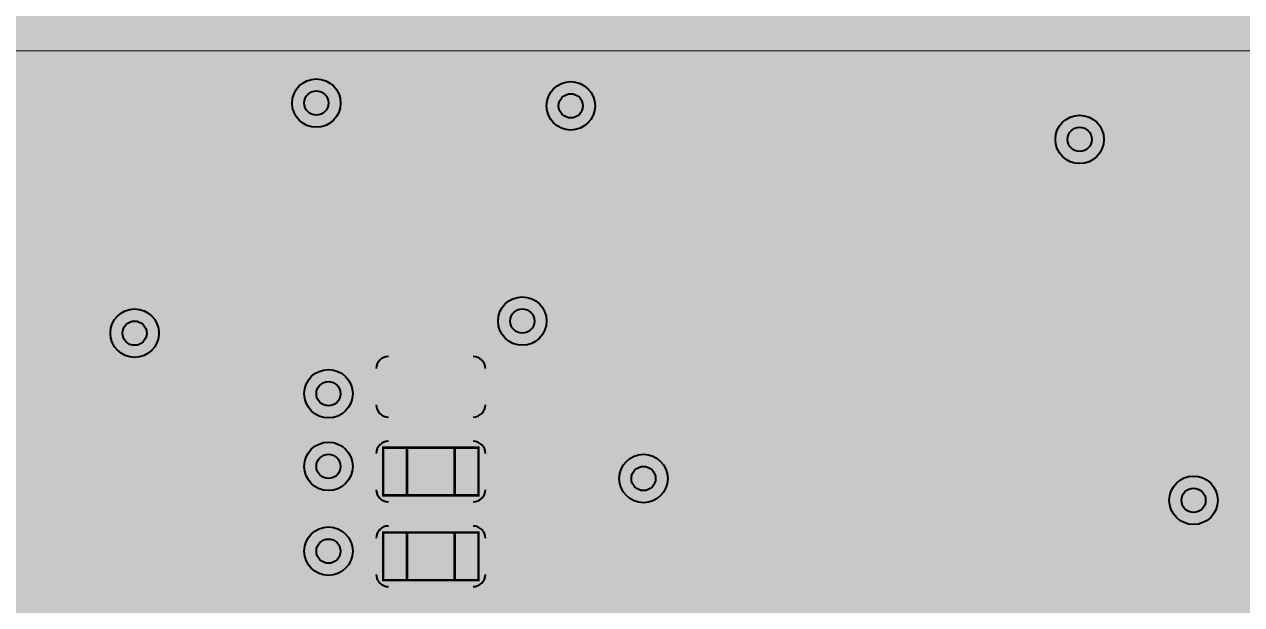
# Model space of a CAD drawing. Extents: x -57 to 2380, y -38 to 1737.
# Drawn here: x 1394 to 1897, y 608 to 848 of the extents above; entities that cross this region are included whole.
import ezdxf

# ---------------------------------------------------------------- set-up
doc = ezdxf.new("R2010")
doc.units = 9
for name, color, linetype, true_color in [('BottomLayer', 7, 'Continuous', 0x0000ff), ('BottomPasteMaskLayer', 7, 'Continuous', 0x800000), ('BottomSilkLayer', 7, 'Continuous', 0x808000), ('BottomSolderMaskLayer', 7, 'Continuous', 0xaa00ff), ('Document', 7, 'Continuous', 0xffffff), ('Hole', 7, 'Continuous', 0x222222), ('Multi-Layer', 7, 'Continuous', 0xc0c0c0), ('TopLayer', 7, 'Continuous', 0xff0000), ('TopSilkLayer', 7, 'Continuous', 0xffff00)]:
    doc.layers.add(name, color=color, linetype=linetype, true_color=true_color)

msp = doc.modelspace()

# ---------------------------------------------------------------- hatches: boundary and pattern name
at = {"layer": 'BottomLayer'}
for points in [[(1653.55, 846.46), (1716.54, 846.46), (1716.54, 818.9), (1653.55, 818.9)], [(1465.53, 819.32), (1465.51, 819.05), (1465.46, 818.78), (1465.38, 818.51), (1465.27, 818.26), (1465.13, 818.03), (1464.96, 817.81), (1464.76, 817.62), (1464.55, 817.45), (1464.31, 817.31), (1464.06, 817.19), (1463.8, 817.11), (1463.53, 817.06), (1463.25, 817.05), (1452.64, 817.05), (1452.37, 817.06), (1452.1, 817.11), (1451.84, 817.19), (1451.59, 817.31), (1451.35, 817.45), (1451.14, 817.62), (1450.94, 817.81), (1450.77, 818.03), (1450.63, 818.26), (1450.52, 818.51), (1450.44, 818.78), (1450.39, 819.05), (1450.37, 819.32), (1450.37, 834.77), (1450.39, 835.05), (1450.44, 835.32), (1450.52, 835.58), (1450.63, 835.83), (1450.77, 836.06), (1450.94, 836.28), (1451.14, 836.47), (1451.35, 836.64), (1451.59, 836.79), (1451.84, 836.9), (1452.1, 836.98), (1452.37, 837.03), (1452.64, 837.05), (1463.25, 837.05), (1463.53, 837.03), (1463.8, 836.98), (1464.06, 836.9), (1464.31, 836.79), (1464.55, 836.64), (1464.76, 836.47), (1464.96, 836.28), (1465.13, 836.06), (1465.27, 835.83), (1465.38, 835.58), (1465.46, 835.32), (1465.51, 835.05), (1465.53, 834.77)], [(1495.69, 819.32), (1495.67, 819.05), (1495.62, 818.78), (1495.54, 818.51), (1495.43, 818.26), (1495.28, 818.03), (1495.11, 817.81), (1494.92, 817.62), (1494.7, 817.45), (1494.47, 817.31), (1494.22, 817.19), (1493.96, 817.11), (1493.69, 817.06), (1493.41, 817.05), (1482.8, 817.05), (1482.53, 817.06), (1482.26, 817.11), (1482, 817.19), (1481.75, 817.31), (1481.51, 817.45), (1481.29, 817.62), (1481.1, 817.81), (1480.93, 818.03), (1480.79, 818.26), (1480.68, 818.51), (1480.59, 818.78), (1480.55, 819.05), (1480.53, 819.32), (1480.53, 834.77), (1480.55, 835.05), (1480.59, 835.32), (1480.68, 835.58), (1480.79, 835.83), (1480.93, 836.06), (1481.1, 836.28), (1481.29, 836.47), (1481.51, 836.64), (1481.75, 836.79), (1482, 836.9), (1482.26, 836.98), (1482.53, 837.03), (1482.8, 837.05), (1493.41, 837.05), (1493.69, 837.03), (1493.96, 836.98), (1494.22, 836.9), (1494.47, 836.79), (1494.7, 836.64), (1494.92, 836.47), (1495.11, 836.28), (1495.28, 836.06), (1495.43, 835.83), (1495.54, 835.58), (1495.62, 835.32), (1495.67, 835.05), (1495.69, 834.77)], [(1547.48, 830.41), (1547.46, 830.12), (1547.41, 829.82), (1547.32, 829.54), (1547.2, 829.27), (1547.04, 829.01), (1546.86, 828.78), (1546.65, 828.57), (1546.41, 828.39), (1546.16, 828.23), (1545.89, 828.11), (1545.61, 828.02), (1545.31, 827.97), (1545.02, 827.95), (1530.25, 827.95), (1529.96, 827.97), (1529.66, 828.02), (1529.38, 828.11), (1529.11, 828.23), (1528.86, 828.39), (1528.62, 828.57), (1528.41, 828.78), (1528.23, 829.01), (1528.07, 829.27), (1527.95, 829.54), (1527.86, 829.82), (1527.81, 830.12), (1527.79, 830.41), (1527.79, 835.33), (1527.81, 835.63), (1527.86, 835.92), (1527.95, 836.21), (1528.07, 836.48), (1528.23, 836.73), (1528.41, 836.96), (1528.62, 837.17), (1528.86, 837.36), (1529.11, 837.51), (1529.38, 837.63), (1529.66, 837.72), (1529.96, 837.78), (1530.25, 837.79), (1545.02, 837.79), (1545.31, 837.78), (1545.61, 837.72), (1545.89, 837.63), (1546.16, 837.51), (1546.41, 837.36), (1546.65, 837.17), (1546.86, 836.96), (1547.04, 836.73), (1547.2, 836.48), (1547.32, 836.21), (1547.41, 835.92), (1547.46, 835.63), (1547.48, 835.33)], [(1596.69, 830.41), (1596.67, 830.12), (1596.62, 829.82), (1596.53, 829.54), (1596.41, 829.27), (1596.25, 829.01), (1596.07, 828.78), (1595.86, 828.57), (1595.63, 828.39), (1595.37, 828.23), (1595.1, 828.11), (1594.82, 828.02), (1594.53, 827.97), (1594.23, 827.95), (1579.47, 827.95), (1579.17, 827.97), (1578.88, 828.02), (1578.59, 828.11), (1578.32, 828.23), (1578.07, 828.39), (1577.83, 828.57), (1577.62, 828.78), (1577.44, 829.01), (1577.29, 829.27), (1577.16, 829.54), (1577.08, 829.82), (1577.02, 830.12), (1577, 830.41), (1577, 835.33), (1577.02, 835.63), (1577.08, 835.92), (1577.16, 836.21), (1577.29, 836.48), (1577.44, 836.73), (1577.62, 836.96), (1577.83, 837.17), (1578.07, 837.36), (1578.32, 837.51), (1578.59, 837.63), (1578.88, 837.72), (1579.17, 837.78), (1579.47, 837.79), (1594.23, 837.79), (1594.53, 837.78), (1594.82, 837.72), (1595.1, 837.63), (1595.37, 837.51), (1595.63, 837.36), (1595.86, 837.17), (1596.07, 836.96), (1596.25, 836.73), (1596.41, 836.48), (1596.53, 836.21), (1596.62, 835.92), (1596.67, 835.63), (1596.69, 835.33)], [(1547.48, 810.73), (1547.46, 810.43), (1547.41, 810.14), (1547.32, 809.85), (1547.2, 809.58), (1547.04, 809.33), (1546.86, 809.1), (1546.65, 808.88), (1546.41, 808.7), (1546.16, 808.55), (1545.89, 808.43), (1545.61, 808.34), (1545.31, 808.28), (1545.02, 808.27), (1530.25, 808.27), (1529.96, 808.28), (1529.66, 808.34), (1529.38, 808.43), (1529.11, 808.55), (1528.86, 808.7), (1528.62, 808.88), (1528.41, 809.1), (1528.23, 809.33), (1528.07, 809.58), (1527.95, 809.85), (1527.86, 810.14), (1527.81, 810.43), (1527.79, 810.73), (1527.79, 815.65), (1527.81, 815.94), (1527.86, 816.24), (1527.95, 816.52), (1528.07, 816.79), (1528.23, 817.05), (1528.41, 817.28), (1528.62, 817.49), (1528.86, 817.67), (1529.11, 817.83), (1529.38, 817.95), (1529.66, 818.04), (1529.96, 818.09), (1530.25, 818.11), (1545.02, 818.11), (1545.31, 818.09), (1545.61, 818.04), (1545.89, 817.95), (1546.16, 817.83), (1546.41, 817.67), (1546.65, 817.49), (1546.86, 817.28), (1547.04, 817.05), (1547.2, 816.79), (1547.32, 816.52), (1547.41, 816.24), (1547.46, 815.94), (1547.48, 815.65)], [(1596.69, 810.73), (1596.67, 810.43), (1596.62, 810.14), (1596.53, 809.85), (1596.41, 809.58), (1596.25, 809.33), (1596.07, 809.1), (1595.86, 808.88), (1595.63, 808.7), (1595.37, 808.55), (1595.1, 808.43), (1594.82, 808.34), (1594.53, 808.28), (1594.23, 808.27), (1579.47, 808.27), (1579.17, 808.28), (1578.88, 808.34), (1578.59, 808.43), (1578.32, 808.55), (1578.07, 808.7), (1577.83, 808.88), (1577.62, 809.1), (1577.44, 809.33), (1577.29, 809.58), (1577.16, 809.85), (1577.08, 810.14), (1577.02, 810.43), (1577, 810.73), (1577, 815.65), (1577.02, 815.94), (1577.08, 816.24), (1577.16, 816.52), (1577.29, 816.79), (1577.44, 817.05), (1577.62, 817.28), (1577.83, 817.49), (1578.07, 817.67), (1578.32, 817.83), (1578.59, 817.95), (1578.88, 818.04), (1579.17, 818.09), (1579.47, 818.11), (1594.23, 818.11), (1594.53, 818.09), (1594.82, 818.04), (1595.1, 817.95), (1595.37, 817.83), (1595.63, 817.67), (1595.86, 817.49), (1596.07, 817.28), (1596.25, 817.05), (1596.41, 816.79), (1596.53, 816.52), (1596.62, 816.24), (1596.67, 815.94), (1596.69, 815.65)], [(1450.33, 802.45), (1450.35, 802.72), (1450.4, 802.99), (1450.48, 803.26), (1450.59, 803.51), (1450.73, 803.74), (1450.9, 803.96), (1451.1, 804.15), (1451.31, 804.32), (1451.55, 804.46), (1451.8, 804.58), (1452.06, 804.66), (1452.33, 804.71), (1452.61, 804.72), (1463.22, 804.72), (1463.49, 804.71), (1463.76, 804.66), (1464.02, 804.58), (1464.27, 804.46), (1464.51, 804.32), (1464.72, 804.15), (1464.92, 803.96), (1465.09, 803.74), (1465.23, 803.51), (1465.34, 803.26), (1465.42, 802.99), (1465.47, 802.72), (1465.49, 802.45), (1465.49, 787), (1465.47, 786.72), (1465.42, 786.45), (1465.34, 786.19), (1465.23, 785.94), (1465.09, 785.7), (1464.92, 785.49), (1464.72, 785.29), (1464.51, 785.13), (1464.27, 784.98), (1464.02, 784.87), (1463.76, 784.79), (1463.49, 784.74), (1463.22, 784.72), (1452.61, 784.72), (1452.33, 784.74), (1452.06, 784.79), (1451.8, 784.87), (1451.55, 784.98), (1451.31, 785.13), (1451.1, 785.29), (1450.9, 785.49), (1450.73, 785.7), (1450.59, 785.94), (1450.48, 786.19), (1450.4, 786.45), (1450.35, 786.72), (1450.33, 787)], [(1480.49, 802.45), (1480.51, 802.72), (1480.56, 802.99), (1480.64, 803.26), (1480.75, 803.51), (1480.89, 803.74), (1481.06, 803.96), (1481.26, 804.15), (1481.47, 804.32), (1481.71, 804.46), (1481.96, 804.58), (1482.22, 804.66), (1482.49, 804.71), (1482.76, 804.72), (1493.37, 804.72), (1493.65, 804.71), (1493.92, 804.66), (1494.18, 804.58), (1494.43, 804.46), (1494.66, 804.32), (1494.88, 804.15), (1495.07, 803.96), (1495.24, 803.74), (1495.39, 803.51), (1495.5, 803.26), (1495.58, 802.99), (1495.63, 802.72), (1495.65, 802.45), (1495.65, 787), (1495.63, 786.72), (1495.58, 786.45), (1495.5, 786.19), (1495.39, 785.94), (1495.24, 785.7), (1495.07, 785.49), (1494.88, 785.29), (1494.66, 785.13), (1494.43, 784.98), (1494.18, 784.87), (1493.92, 784.79), (1493.65, 784.74), (1493.37, 784.72), (1482.76, 784.72), (1482.49, 784.74), (1482.22, 784.79), (1481.96, 784.87), (1481.71, 784.98), (1481.47, 785.13), (1481.26, 785.29), (1481.06, 785.49), (1480.89, 785.7), (1480.75, 785.94), (1480.64, 786.19), (1480.56, 786.45), (1480.51, 786.72), (1480.49, 787)], [(1653.55, 803.15), (1716.54, 803.15), (1716.54, 775.59), (1653.55, 775.59)], [(1547.48, 791.04), (1547.46, 790.75), (1547.41, 790.45), (1547.32, 790.17), (1547.2, 789.9), (1547.04, 789.64), (1546.86, 789.41), (1546.65, 789.2), (1546.41, 789.02), (1546.16, 788.86), (1545.89, 788.74), (1545.61, 788.65), (1545.31, 788.6), (1545.02, 788.58), (1530.25, 788.58), (1529.96, 788.6), (1529.66, 788.65), (1529.38, 788.74), (1529.11, 788.86), (1528.86, 789.02), (1528.62, 789.2), (1528.41, 789.41), (1528.23, 789.64), (1528.07, 789.9), (1527.95, 790.17), (1527.86, 790.45), (1527.81, 790.75), (1527.79, 791.04), (1527.79, 795.96), (1527.81, 796.26), (1527.86, 796.55), (1527.95, 796.84), (1528.07, 797.11), (1528.23, 797.36), (1528.41, 797.59), (1528.62, 797.8), (1528.86, 797.99), (1529.11, 798.14), (1529.38, 798.26), (1529.66, 798.35), (1529.96, 798.41), (1530.25, 798.42), (1545.02, 798.42), (1545.31, 798.41), (1545.61, 798.35), (1545.89, 798.26), (1546.16, 798.14), (1546.41, 797.99), (1546.65, 797.8), (1546.86, 797.59), (1547.04, 797.36), (1547.2, 797.11), (1547.32, 796.84), (1547.41, 796.55), (1547.46, 796.26), (1547.48, 795.96)], [(1596.69, 791.04), (1596.67, 790.75), (1596.62, 790.45), (1596.53, 790.17), (1596.41, 789.9), (1596.25, 789.64), (1596.07, 789.41), (1595.86, 789.2), (1595.63, 789.02), (1595.37, 788.86), (1595.1, 788.74), (1594.82, 788.65), (1594.53, 788.6), (1594.23, 788.58), (1579.47, 788.58), (1579.17, 788.6), (1578.88, 788.65), (1578.59, 788.74), (1578.32, 788.86), (1578.07, 789.02), (1577.83, 789.2), (1577.62, 789.41), (1577.44, 789.64), (1577.29, 789.9), (1577.16, 790.17), (1577.08, 790.45), (1577.02, 790.75), (1577, 791.04), (1577, 795.96), (1577.02, 796.26), (1577.08, 796.55), (1577.16, 796.84), (1577.29, 797.11), (1577.44, 797.36), (1577.62, 797.59), (1577.83, 797.8), (1578.07, 797.99), (1578.32, 798.14), (1578.59, 798.26), (1578.88, 798.35), (1579.17, 798.41), (1579.47, 798.42), (1594.23, 798.42), (1594.53, 798.41), (1594.82, 798.35), (1595.1, 798.26), (1595.37, 798.14), (1595.63, 797.99), (1595.86, 797.8), (1596.07, 797.59), (1596.25, 797.36), (1596.41, 797.11), (1596.53, 796.84), (1596.62, 796.55), (1596.67, 796.26), (1596.69, 795.96)], [(1547.48, 771.36), (1547.46, 771.06), (1547.41, 770.77), (1547.32, 770.48), (1547.2, 770.21), (1547.04, 769.96), (1546.86, 769.73), (1546.65, 769.51), (1546.41, 769.33), (1546.16, 769.18), (1545.89, 769.06), (1545.61, 768.97), (1545.31, 768.91), (1545.02, 768.9), (1530.25, 768.9), (1529.96, 768.91), (1529.66, 768.97), (1529.38, 769.06), (1529.11, 769.18), (1528.86, 769.33), (1528.62, 769.51), (1528.41, 769.73), (1528.23, 769.96), (1528.07, 770.21), (1527.95, 770.48), (1527.86, 770.77), (1527.81, 771.06), (1527.79, 771.36), (1527.79, 776.28), (1527.81, 776.57), (1527.86, 776.87), (1527.95, 777.15), (1528.07, 777.42), (1528.23, 777.68), (1528.41, 777.91), (1528.62, 778.12), (1528.86, 778.3), (1529.11, 778.46), (1529.38, 778.58), (1529.66, 778.67), (1529.96, 778.72), (1530.25, 778.74), (1545.02, 778.74), (1545.31, 778.72), (1545.61, 778.67), (1545.89, 778.58), (1546.16, 778.46), (1546.41, 778.3), (1546.65, 778.12), (1546.86, 777.91), (1547.04, 777.68), (1547.2, 777.42), (1547.32, 777.15), (1547.41, 776.87), (1547.46, 776.57), (1547.48, 776.28)], [(1596.69, 771.36), (1596.67, 771.06), (1596.62, 770.77), (1596.53, 770.48), (1596.41, 770.21), (1596.25, 769.96), (1596.07, 769.73), (1595.86, 769.51), (1595.63, 769.33), (1595.37, 769.18), (1595.1, 769.06), (1594.82, 768.97), (1594.53, 768.91), (1594.23, 768.9), (1579.47, 768.9), (1579.17, 768.91), (1578.88, 768.97), (1578.59, 769.06), (1578.32, 769.18), (1578.07, 769.33), (1577.83, 769.51), (1577.62, 769.73), (1577.44, 769.96), (1577.29, 770.21), (1577.16, 770.48), (1577.08, 770.77), (1577.02, 771.06), (1577, 771.36), (1577, 776.28), (1577.02, 776.57), (1577.08, 776.87), (1577.16, 777.15), (1577.29, 777.42), (1577.44, 777.68), (1577.62, 777.91), (1577.83, 778.12), (1578.07, 778.3), (1578.32, 778.46), (1578.59, 778.58), (1578.88, 778.67), (1579.17, 778.72), (1579.47, 778.74), (1594.23, 778.74), (1594.53, 778.72), (1594.82, 778.67), (1595.1, 778.58), (1595.37, 778.46), (1595.63, 778.3), (1595.86, 778.12), (1596.07, 777.91), (1596.25, 777.68), (1596.41, 777.42), (1596.53, 777.15), (1596.62, 776.87), (1596.67, 776.57), (1596.69, 776.28)], [(1464.39, 744.79), (1464.37, 744.52), (1464.32, 744.25), (1464.24, 743.99), (1464.13, 743.74), (1463.98, 743.5), (1463.82, 743.28), (1463.62, 743.09), (1463.4, 742.92), (1463.17, 742.78), (1462.92, 742.67), (1462.66, 742.58), (1462.39, 742.53), (1462.11, 742.52), (1451.5, 742.52), (1451.23, 742.53), (1450.96, 742.58), (1450.7, 742.67), (1450.45, 742.78), (1450.21, 742.92), (1450, 743.09), (1449.8, 743.28), (1449.63, 743.5), (1449.49, 743.74), (1449.38, 743.99), (1449.3, 744.25), (1449.25, 744.52), (1449.23, 744.79), (1449.23, 760.24), (1449.25, 760.52), (1449.3, 760.79), (1449.38, 761.05), (1449.49, 761.3), (1449.63, 761.54), (1449.8, 761.75), (1450, 761.95), (1450.21, 762.12), (1450.45, 762.26), (1450.7, 762.37), (1450.96, 762.45), (1451.23, 762.5), (1451.5, 762.52), (1462.11, 762.52), (1462.39, 762.5), (1462.66, 762.45), (1462.92, 762.37), (1463.17, 762.26), (1463.4, 762.12), (1463.62, 761.95), (1463.82, 761.75), (1463.98, 761.54), (1464.13, 761.3), (1464.24, 761.05), (1464.32, 760.79), (1464.37, 760.52), (1464.39, 760.24)], [(1494.54, 744.79), (1494.53, 744.52), (1494.48, 744.25), (1494.4, 743.99), (1494.28, 743.74), (1494.14, 743.5), (1493.97, 743.28), (1493.78, 743.09), (1493.56, 742.92), (1493.33, 742.78), (1493.08, 742.67), (1492.81, 742.58), (1492.54, 742.53), (1492.27, 742.52), (1481.66, 742.52), (1481.39, 742.53), (1481.12, 742.58), (1480.85, 742.67), (1480.6, 742.78), (1480.37, 742.92), (1480.15, 743.09), (1479.96, 743.28), (1479.79, 743.5), (1479.65, 743.74), (1479.53, 743.99), (1479.45, 744.25), (1479.4, 744.52), (1479.39, 744.79), (1479.39, 760.24), (1479.4, 760.52), (1479.45, 760.79), (1479.53, 761.05), (1479.65, 761.3), (1479.79, 761.54), (1479.96, 761.75), (1480.15, 761.95), (1480.37, 762.12), (1480.6, 762.26), (1480.85, 762.37), (1481.12, 762.45), (1481.39, 762.5), (1481.66, 762.52), (1492.27, 762.52), (1492.54, 762.5), (1492.81, 762.45), (1493.08, 762.37), (1493.33, 762.26), (1493.56, 762.12), (1493.78, 761.95), (1493.97, 761.75), (1494.14, 761.54), (1494.28, 761.3), (1494.4, 761.05), (1494.48, 760.79), (1494.53, 760.52), (1494.54, 760.24)], [(1653.55, 759.84), (1716.54, 759.84), (1716.54, 732.28), (1653.55, 732.28)], [(1540.45, 739.18), (1540.47, 739.46), (1540.52, 739.73), (1540.6, 739.99), (1540.71, 740.24), (1540.85, 740.47), (1541.02, 740.69), (1541.22, 740.88), (1541.43, 741.05), (1541.67, 741.19), (1541.92, 741.31), (1542.18, 741.39), (1542.45, 741.44), (1542.72, 741.46), (1553.33, 741.46), (1553.61, 741.44), (1553.88, 741.39), (1554.14, 741.31), (1554.39, 741.19), (1554.63, 741.05), (1554.84, 740.88), (1555.04, 740.69), (1555.2, 740.47), (1555.35, 740.24), (1555.46, 739.99), (1555.54, 739.73), (1555.59, 739.46), (1555.61, 739.18), (1555.61, 723.73), (1555.59, 723.45), (1555.54, 723.18), (1555.46, 722.92), (1555.35, 722.67), (1555.2, 722.44), (1555.04, 722.22), (1554.84, 722.03), (1554.63, 721.86), (1554.39, 721.72), (1554.14, 721.6), (1553.88, 721.52), (1553.61, 721.47), (1553.33, 721.46), (1542.72, 721.46), (1542.45, 721.47), (1542.18, 721.52), (1541.92, 721.6), (1541.67, 721.72), (1541.43, 721.86), (1541.22, 722.03), (1541.02, 722.22), (1540.85, 722.44), (1540.71, 722.67), (1540.6, 722.92), (1540.52, 723.18), (1540.47, 723.45), (1540.45, 723.73)], [(1570.61, 739.18), (1570.62, 739.46), (1570.67, 739.73), (1570.75, 739.99), (1570.87, 740.24), (1571.01, 740.47), (1571.18, 740.69), (1571.37, 740.88), (1571.59, 741.05), (1571.82, 741.19), (1572.07, 741.31), (1572.34, 741.39), (1572.61, 741.44), (1572.88, 741.46), (1583.49, 741.46), (1583.76, 741.44), (1584.04, 741.39), (1584.3, 741.31), (1584.55, 741.19), (1584.78, 741.05), (1585, 740.88), (1585.19, 740.69), (1585.36, 740.47), (1585.5, 740.24), (1585.62, 739.99), (1585.7, 739.73), (1585.75, 739.46), (1585.76, 739.18), (1585.76, 723.73), (1585.75, 723.45), (1585.7, 723.18), (1585.62, 722.92), (1585.5, 722.67), (1585.36, 722.44), (1585.19, 722.22), (1585, 722.03), (1584.78, 721.86), (1584.55, 721.72), (1584.3, 721.6), (1584.04, 721.52), (1583.76, 721.47), (1583.49, 721.46), (1572.88, 721.46), (1572.61, 721.47), (1572.34, 721.52), (1572.07, 721.6), (1571.82, 721.72), (1571.59, 721.86), (1571.37, 722.03), (1571.18, 722.22), (1571.01, 722.44), (1570.87, 722.67), (1570.75, 722.92), (1570.67, 723.18), (1570.62, 723.45), (1570.61, 723.73)], [(1539.58, 705.6), (1539.6, 705.87), (1539.65, 706.14), (1539.73, 706.41), (1539.84, 706.66), (1539.99, 706.89), (1540.16, 707.11), (1540.35, 707.3), (1540.57, 707.47), (1540.8, 707.61), (1541.05, 707.72), (1541.31, 707.81), (1541.58, 707.86), (1541.86, 707.87), (1552.47, 707.87), (1552.74, 707.86), (1553.01, 707.81), (1553.27, 707.72), (1553.52, 707.61), (1553.76, 707.47), (1553.98, 707.3), (1554.17, 707.11), (1554.34, 706.89), (1554.48, 706.66), (1554.59, 706.41), (1554.67, 706.14), (1554.72, 705.87), (1554.74, 705.6), (1554.74, 690.15), (1554.72, 689.87), (1554.67, 689.6), (1554.59, 689.34), (1554.48, 689.09), (1554.34, 688.85), (1554.17, 688.64), (1553.98, 688.44), (1553.76, 688.28), (1553.52, 688.13), (1553.27, 688.02), (1553.01, 687.94), (1552.74, 687.89), (1552.47, 687.87), (1541.86, 687.87), (1541.58, 687.89), (1541.31, 687.94), (1541.05, 688.02), (1540.8, 688.13), (1540.57, 688.28), (1540.35, 688.44), (1540.16, 688.64), (1539.99, 688.85), (1539.84, 689.09), (1539.73, 689.34), (1539.65, 689.6), (1539.6, 689.87), (1539.58, 690.15)], [(1569.74, 705.6), (1569.76, 705.87), (1569.81, 706.14), (1569.89, 706.41), (1570, 706.66), (1570.14, 706.89), (1570.31, 707.11), (1570.51, 707.3), (1570.72, 707.47), (1570.96, 707.61), (1571.21, 707.72), (1571.47, 707.81), (1571.74, 707.86), (1572.01, 707.87), (1582.62, 707.87), (1582.9, 707.86), (1583.17, 707.81), (1583.43, 707.72), (1583.68, 707.61), (1583.92, 707.47), (1584.13, 707.3), (1584.33, 707.11), (1584.5, 706.89), (1584.64, 706.66), (1584.75, 706.41), (1584.83, 706.14), (1584.88, 705.87), (1584.9, 705.6), (1584.9, 690.15), (1584.88, 689.87), (1584.83, 689.6), (1584.75, 689.34), (1584.64, 689.09), (1584.5, 688.85), (1584.33, 688.64), (1584.13, 688.44), (1583.92, 688.28), (1583.68, 688.13), (1583.43, 688.02), (1583.17, 687.94), (1582.9, 687.89), (1582.62, 687.87), (1572.01, 687.87), (1571.74, 687.89), (1571.47, 687.94), (1571.21, 688.02), (1570.96, 688.13), (1570.72, 688.28), (1570.51, 688.44), (1570.31, 688.64), (1570.14, 688.85), (1570, 689.09), (1569.89, 689.34), (1569.81, 689.6), (1569.76, 689.87), (1569.74, 690.15)], [(1554.74, 655.15), (1554.72, 654.87), (1554.67, 654.6), (1554.59, 654.34), (1554.48, 654.09), (1554.34, 653.85), (1554.17, 653.64), (1553.98, 653.44), (1553.76, 653.28), (1553.52, 653.13), (1553.27, 653.02), (1553.01, 652.94), (1552.74, 652.89), (1552.47, 652.87), (1541.86, 652.87), (1541.58, 652.89), (1541.31, 652.94), (1541.05, 653.02), (1540.8, 653.13), (1540.57, 653.28), (1540.35, 653.44), (1540.16, 653.64), (1539.99, 653.85), (1539.84, 654.09), (1539.73, 654.34), (1539.65, 654.6), (1539.6, 654.87), (1539.58, 655.15), (1539.58, 670.6), (1539.6, 670.87), (1539.65, 671.14), (1539.73, 671.41), (1539.84, 671.66), (1539.99, 671.89), (1540.16, 672.11), (1540.35, 672.3), (1540.57, 672.47), (1540.8, 672.61), (1541.05, 672.72), (1541.31, 672.81), (1541.58, 672.86), (1541.86, 672.87), (1552.47, 672.87), (1552.74, 672.86), (1553.01, 672.81), (1553.27, 672.72), (1553.52, 672.61), (1553.76, 672.47), (1553.98, 672.3), (1554.17, 672.11), (1554.34, 671.89), (1554.48, 671.66), (1554.59, 671.41), (1554.67, 671.14), (1554.72, 670.87), (1554.74, 670.6)], [(1584.9, 655.15), (1584.88, 654.87), (1584.83, 654.6), (1584.75, 654.34), (1584.64, 654.09), (1584.5, 653.85), (1584.33, 653.64), (1584.13, 653.44), (1583.92, 653.28), (1583.68, 653.13), (1583.43, 653.02), (1583.17, 652.94), (1582.9, 652.89), (1582.62, 652.87), (1572.01, 652.87), (1571.74, 652.89), (1571.47, 652.94), (1571.21, 653.02), (1570.96, 653.13), (1570.72, 653.28), (1570.51, 653.44), (1570.31, 653.64), (1570.14, 653.85), (1570, 654.09), (1569.89, 654.34), (1569.81, 654.6), (1569.76, 654.87), (1569.74, 655.15), (1569.74, 670.6), (1569.76, 670.87), (1569.81, 671.14), (1569.89, 671.41), (1570, 671.66), (1570.14, 671.89), (1570.31, 672.11), (1570.51, 672.3), (1570.72, 672.47), (1570.96, 672.61), (1571.21, 672.72), (1571.47, 672.81), (1571.74, 672.86), (1572.01, 672.87), (1582.62, 672.87), (1582.9, 672.86), (1583.17, 672.81), (1583.43, 672.72), (1583.68, 672.61), (1583.92, 672.47), (1584.13, 672.3), (1584.33, 672.11), (1584.5, 671.89), (1584.64, 671.66), (1584.75, 671.41), (1584.83, 671.14), (1584.88, 670.87), (1584.9, 670.6)], [(1554.74, 620.15), (1554.72, 619.87), (1554.67, 619.6), (1554.59, 619.34), (1554.48, 619.09), (1554.34, 618.85), (1554.17, 618.64), (1553.98, 618.44), (1553.76, 618.28), (1553.52, 618.13), (1553.27, 618.02), (1553.01, 617.94), (1552.74, 617.89), (1552.47, 617.87), (1541.86, 617.87), (1541.58, 617.89), (1541.31, 617.94), (1541.05, 618.02), (1540.8, 618.13), (1540.57, 618.28), (1540.35, 618.44), (1540.16, 618.64), (1539.99, 618.85), (1539.84, 619.09), (1539.73, 619.34), (1539.65, 619.6), (1539.6, 619.87), (1539.58, 620.15), (1539.58, 635.6), (1539.6, 635.87), (1539.65, 636.14), (1539.73, 636.41), (1539.84, 636.66), (1539.99, 636.89), (1540.16, 637.11), (1540.35, 637.3), (1540.57, 637.47), (1540.8, 637.61), (1541.05, 637.72), (1541.31, 637.81), (1541.58, 637.86), (1541.86, 637.87), (1552.47, 637.87), (1552.74, 637.86), (1553.01, 637.81), (1553.27, 637.72), (1553.52, 637.61), (1553.76, 637.47), (1553.98, 637.3), (1554.17, 637.11), (1554.34, 636.89), (1554.48, 636.66), (1554.59, 636.41), (1554.67, 636.14), (1554.72, 635.87), (1554.74, 635.6)], [(1584.9, 620.15), (1584.88, 619.87), (1584.83, 619.6), (1584.75, 619.34), (1584.64, 619.09), (1584.5, 618.85), (1584.33, 618.64), (1584.13, 618.44), (1583.92, 618.28), (1583.68, 618.13), (1583.43, 618.02), (1583.17, 617.94), (1582.9, 617.89), (1582.62, 617.87), (1572.01, 617.87), (1571.74, 617.89), (1571.47, 617.94), (1571.21, 618.02), (1570.96, 618.13), (1570.72, 618.28), (1570.51, 618.44), (1570.31, 618.64), (1570.14, 618.85), (1570, 619.09), (1569.89, 619.34), (1569.81, 619.6), (1569.76, 619.87), (1569.74, 620.15), (1569.74, 635.6), (1569.76, 635.87), (1569.81, 636.14), (1569.89, 636.41), (1570, 636.66), (1570.14, 636.89), (1570.31, 637.11), (1570.51, 637.3), (1570.72, 637.47), (1570.96, 637.61), (1571.21, 637.72), (1571.47, 637.81), (1571.74, 637.86), (1572.01, 637.87), (1582.62, 637.87), (1582.9, 637.86), (1583.17, 637.81), (1583.43, 637.72), (1583.68, 637.61), (1583.92, 637.47), (1584.13, 637.3), (1584.33, 637.11), (1584.5, 636.89), (1584.64, 636.66), (1584.75, 636.41), (1584.83, 636.14), (1584.88, 635.87), (1584.9, 635.6)]]:
    msp.add_hatch(color=256, dxfattribs=at).paths.add_polyline_path(points)
at = {"layer": 'BottomPasteMaskLayer'}
for points in [[(1653.55, 846.46), (1716.54, 846.46), (1716.54, 818.9), (1653.55, 818.9)], [(1653.55, 803.15), (1716.54, 803.15), (1716.54, 775.59), (1653.55, 775.59)], [(1653.55, 759.84), (1716.54, 759.84), (1716.54, 732.28), (1653.55, 732.28)]]:
    msp.add_hatch(color=256, dxfattribs=at).paths.add_polyline_path(points)
at = {"layer": 'BottomSolderMaskLayer'}
for points in [[(1652.55, 847.46), (1717.54, 847.46), (1717.54, 817.9), (1652.55, 817.9)], [(1652.55, 804.15), (1717.54, 804.15), (1717.54, 774.59), (1652.55, 774.59)], [(1652.55, 760.84), (1717.54, 760.84), (1717.54, 731.28), (1652.55, 731.28)]]:
    msp.add_hatch(color=256, dxfattribs=at).paths.add_polyline_path(points)
at = {"layer": 'Document'}
for points in [[(885.08, 506.61), (1855.08, 506.61), (1855.08, 1166.61), (885.08, 1166.61)], [(1685.04, 544.64), (2235.03, 544.64), (2235.03, 1129.64), (1685.04, 1129.64)], [(1537.24, 902.87), (1537.24, 762.87), (1587.24, 762.87), (1587.24, 902.87)], [(1450.53, 814.55), (1495.53, 814.55), (1495.53, 839.55), (1450.53, 839.55)], [(1495.49, 807.22), (1450.49, 807.22), (1450.49, 782.22), (1495.49, 782.22)], [(1449.39, 740.02), (1494.39, 740.02), (1494.39, 765.02), (1449.39, 765.02)], [(1585.61, 743.96), (1540.61, 743.96), (1540.61, 718.96), (1585.61, 718.96)]]:
    msp.add_hatch(color=256, dxfattribs=at).paths.add_polyline_path(points)

# ---------------------------------------------------------------- linework, layer by layer
at = {"layer": 'BottomLayer'}
for points, const_width in [([(1457.91, 794.72), (1457.91, 827.01), (1457.95, 827.05), (1442.95, 827.05), (1235, 1035), (1045, 1035), (786, 1294), (684, 1294), (660, 1270), (660, 1121), (635, 1096), (454.61, 1096), (415, 1135.61), (415, 1136.61), (415, 1251.97)], 6), ([(1685.04, 875.98), (1719.01, 875.98), (1735, 860), (1735, 825), (1735, 720), (1727.5, 712.5), (1712.87, 697.87), (1625, 697.87), (1590.19, 697.87), (1589.45, 697.87)], 15), ([(1488.11, 827.05), (1490.17, 827.05), (1502.13, 839), (1522.87, 839), (1528.99, 832.87), (1537.63, 832.87), (1586.85, 832.87), (1684.84, 832.87), (1685.04, 832.68)], 6), ([(1537.63, 813.19), (1516.81, 813.19), (1515, 815)], 10), ([(1586.85, 813.19), (1587.53, 813.87), (1620, 813.87)], 10), ([(1488.07, 794.72), (1488.07, 790.42), (1456.81, 759.16), (1456.81, 752.52)], 10), ([(315, 536.61), (315, 425.2), (364.8, 475), (749, 475), (764, 490), (764, 638.4), (823.59, 698), (1461, 698), (1486.97, 723.97), (1486.97, 752.52), (1527.95, 793.5), (1537.63, 793.5), (1586.85, 793.5), (1680.9, 793.5), (1685.04, 789.37)], 6), ([(1685.04, 746.06), (1618.93, 746.06), (1591.18, 773.82), (1586.85, 773.82), (1537.63, 773.82), (1537.63, 741.59), (1547.77, 731.46), (1548.03, 731.46)], 6), ([(1456.81, 752.52), (1456.81, 736.81), (1440, 720)], 12), ([(1578.19, 731.46), (1577.32, 730.59), (1577.32, 710), (1577.32, 697.87), (1577.32, 685), (1577.32, 662.87), (1577.32, 627.87), (1577.32, 595.29), (1579.74, 592.87)], 15), ([(1600, 725), (1584.64, 725), (1578.19, 731.46)], 12), ([(1577.32, 697.87), (1589.45, 697.87), (1577.32, 710)], 15), ([(1547.16, 697.87), (1522.87, 697.87)], 15), ([(1590.19, 697.87), (1577.32, 685)], 15), ([(1522.12, 627.87), (1520, 630)], 15), ([(1545.32, 592.29), (1544.74, 592.87), (1407.4, 592.87), (1389.19, 611.08), (833.08, 611.08), (827, 605), (825, 605), (815.5, 595.5), (815.5, 546), (854, 507.5), (854, 491.89), (913, 491.89)], 25)]:
    msp.add_lwpolyline(points, dxfattribs=dict(at, const_width=const_width))
at = {"layer": 'BottomSilkLayer'}
for points, const_width in [([(1535.67, 901.77), (1535.67, 763.97), (1588.82, 763.97), (1588.82, 901.77), (1535.67, 901.77)], 5), ([(1450.61, 847.58), (1495.61, 847.58), (1495.61, 872.58), (1450.61, 872.58), (1450.61, 847.58)], 3), ([(1450.53, 814.55), (1495.53, 814.55), (1495.53, 839.55), (1450.53, 839.55), (1450.53, 814.55)], 3), ([(1495.49, 807.22), (1450.49, 807.22), (1450.49, 782.22), (1495.49, 782.22), (1495.49, 807.22)], 3), ([(1449.39, 740.02), (1494.39, 740.02), (1494.39, 765.02), (1449.39, 765.02), (1449.39, 740.02)], 3), ([(1585.61, 743.96), (1540.61, 743.96), (1540.61, 718.96), (1585.61, 718.96), (1585.61, 743.96)], 3)]:
    msp.add_lwpolyline(points, close=True, dxfattribs=dict(at, const_width=const_width))
for points, const_width in [([(1685.04, 722.16), (1685.04, 602.16)], 5), ([(1579.74, 710.37), (1544.74, 710.37)], 3), ([(1539.74, 705.37), (1539.74, 690.37)], 3), ([(1584.74, 690.37), (1584.74, 705.37)], 3), ([(1544.74, 685.37), (1579.74, 685.37)], 3), ([(1579.74, 675.37), (1544.74, 675.37)], 3), ([(1539.74, 670.37), (1539.74, 655.37)], 3), ([(1584.74, 655.37), (1584.74, 670.37)], 3), ([(1544.74, 650.37), (1579.74, 650.37)], 3), ([(1579.74, 640.37), (1544.74, 640.37)], 3), ([(1539.74, 635.37), (1539.74, 620.37)], 3), ([(1584.74, 620.37), (1584.74, 635.37)], 3), ([(1544.74, 615.37), (1579.74, 615.37)], 3)]:
    msp.add_lwpolyline(points, dxfattribs=dict(at, const_width=const_width))
for centre, start, end in [((1544.74, 705.37), 90, 180), ((1579.74, 705.37), 0, 90), ((1544.74, 690.37), 180, 270), ((1579.74, 690.37), 270, 0), ((1544.74, 670.37), 90, 180), ((1579.74, 670.37), 0, 90), ((1544.74, 655.37), 180, 270), ((1579.74, 655.37), 270, 0), ((1544.74, 635.37), 90, 180), ((1579.74, 635.37), 0, 90), ((1544.74, 620.37), 180, 270), ((1579.74, 620.37), 270, 0)]:
    msp.add_arc(centre, 5, start, end, dxfattribs=at)
at = {"layer": 'Document'}
for points, const_width in [([(-0.4, 836.56), (2283.06, 836.56)], 0.39), ([(1552.4, 672.72), (1552.4, 653.03)], 1), ([(1572.08, 672.72), (1572.08, 653.03)], 1), ([(1552.4, 637.72), (1552.4, 618.03)], 1), ([(1572.08, 637.72), (1572.08, 618.03)], 1)]:
    msp.add_lwpolyline(points, dxfattribs=dict(at, const_width=const_width))
at = {"layer": 'Document', "const_width": 1}
for points in [[(1581.93, 672.72), (1572.08, 672.72), (1552.4, 672.72), (1542.56, 672.72), (1542.56, 653.03), (1552.4, 653.03), (1572.08, 653.03), (1581.93, 653.03), (1581.93, 672.72)], [(1581.93, 637.72), (1572.08, 637.72), (1552.4, 637.72), (1542.56, 637.72), (1542.56, 618.03), (1552.4, 618.03), (1572.08, 618.03), (1581.93, 618.03), (1581.93, 637.72)]]:
    msp.add_lwpolyline(points, close=True, dxfattribs=at)
at = {"layer": 'Hole'}
for centre in [(1515, 815), (1620, 813.87), (1830, 800), (1600, 725), (1440, 720), (1520, 695), (1520, 665), (1650, 660), (1877, 651), (1520, 630)]:
    msp.add_circle(centre, 5, dxfattribs=at)
at = {"layer": 'Multi-Layer'}
for centre in [(1515, 815), (1620, 813.87), (1830, 800), (1600, 725), (1440, 720), (1520, 695), (1520, 665), (1650, 660), (1877, 651), (1520, 630)]:
    msp.add_circle(centre, 10, dxfattribs=at)
at = {"layer": 'TopLayer'}
for points, const_width in [([(1960, 815), (1938, 815), (1884.5, 868.5), (1884.5, 1070), (1884.5, 1090.5), (1884.5, 1171), (1856, 1199.5), (1769, 1199.5), (1637.79, 1330.71)], 25), ([(1731.22, 576.93), (1731.22, 693.78), (1659.8, 765.2), (1659.77, 780.01), (1659.45, 780.33), (1659.45, 939.13)], 6), ([(1773.97, 584.53), (1773.97, 691.02), (1687.36, 777.64), (1687.3, 804.99), (1687.3, 938.84), (1687, 939.13)], 6), ([(1714.56, 939.13), (1714.88, 938.81), (1714.88, 805.02), (1714.91, 795), (1826.41, 683.49), (1826.41, 584.53)], 6), ([(1440, 720), (1445, 725), (1600, 725)], 12)]:
    msp.add_lwpolyline(points, dxfattribs=dict(at, const_width=const_width))
at = {"layer": 'TopSilkLayer', "const_width": 4}
msp.add_lwpolyline([(1857.08, 1169.29), (883.07, 1169.29), (883.07, 503.94), (1857.08, 503.94), (1857.08, 1169.29)], close=True, dxfattribs=at)

doc.saveas('drawing.dxf')
